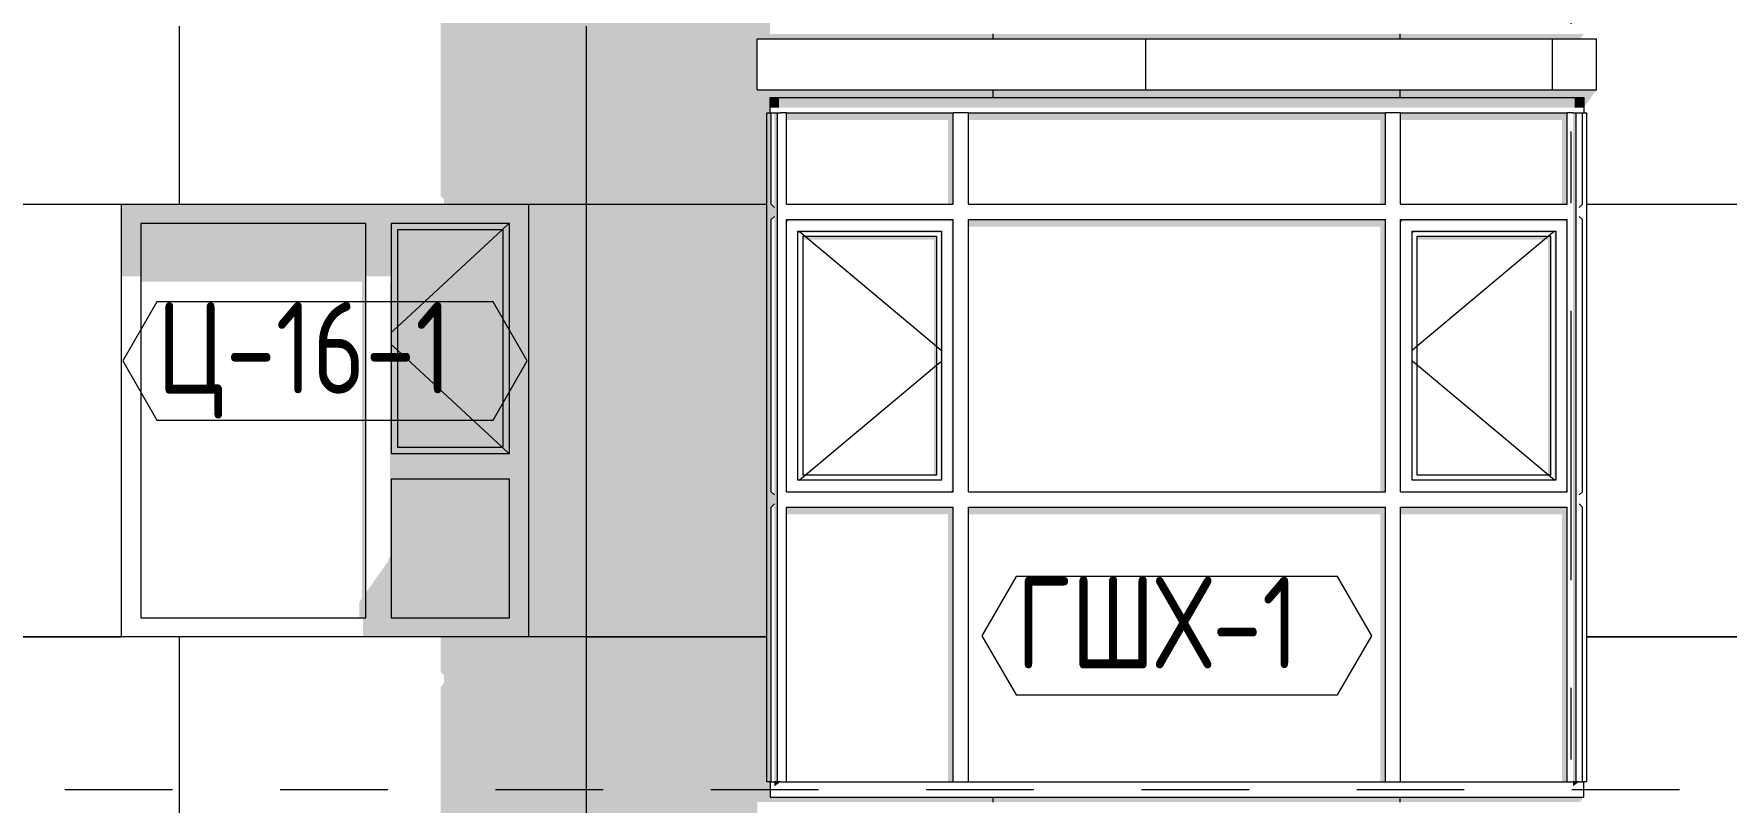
# Model space of a CAD drawing. Header units: millimetres. Extents: x 18162 to 7085488, y 72188 to 247925.
# Drawn here: x 5823964 to 5830619, y 115334 to 118354 of the extents above; entities that cross this region are included whole.
import ezdxf
from ezdxf.enums import TextEntityAlignment as Align

# ---------------------------------------------------------------- set-up
doc = ezdxf.new("R2010")
doc.units = ezdxf.units.MM
doc.header["$MEASUREMENT"] = 0
doc.linetypes.add('Dashed', pattern=[423.333333, 211.666667, -211.666667])
doc.linetypes.add('Double Dashed', pattern=[1093.611073, 529.166651, -211.666656, 141.111112, -211.666656])
for name, color, linetype in [('Archicad Windows', 7, 'Continuous'), ('Finish - Wall', 7, 'Continuous'), ('Structural - Bearing', 7, 'Continuous'), ('Structural - Grid', 7, 'Continuous')]:
    doc.layers.add(name, color=color, linetype=linetype)
doc.styles.add('GENERATED_STYLE_3', font='', dxfattribs={"width": 0.8})
doc.styles.get('GENERATED_STYLE_3').set_extended_font_data('ISOCPEUR MON')
doc.dimstyles.new('GENERATED_STYLE__19', dxfattribs={"dimtxt": 440.00001, "dimasz": 228, "dimexe": 0.18, "dimexo": 31028.935828, "dimgap": 0, "dimtad": 1, "dimdec": 0, "dimzin": 0, "dimdsep": 46, "dimtxsty": 'GENERATED_STYLE_3', "dimblk": 'ARROWHEAD_2', "dimblk1": 'ARROWHEAD_2', "dimblk2": 'ARROWHEAD_2', "dimcen": 0.09, "dimclrd": 13, "dimclre": 13, "dimclrt": 13, "dimadec": 0, "dimazin": 0, "dimtfac": 1, "dimtdec": 4, "dimtmove": 0, "dimatfit": 3, "dimfxl": 1, "dimtolj": 1, "dimtzin": 0, "dimarcsym": 0})

# ---------------------------------------------------------------- blocks, each defined once
blk = doc.blocks.new('*X2296', base_point=(5785635.3, 106384.1))
at = {"layer": 'Structural - Bearing', "color": 8, "linetype": 'Continuous', "lineweight": 13}
for p, q in [((5824535.3, 118284.1), (5824535.3, 117684.1)), ((5826135.3, 118284.1), (5826135.3, 115984.1)), ((5827735.3, 118134.1), (5827735.3, 118104.1)), ((5829335.3, 118134.1), (5829335.3, 118104.1)), ((5822935.3, 117684.1), (5824035.3, 117684.1)), ((5824035.3, 117684.1), (5824308.8, 117684.1)), ((5825908.8, 117684.1), (5826135.3, 117684.1)), ((5826135.3, 117684.1), (5826846.4, 117684.1)), ((5830071.2, 117684.1), (5830435.3, 117684.1)), ((5830435.3, 117684.1), (5830808.8, 117684.1)), ((5822935.3, 115984.1), (5824035.3, 115984.1)), ((5824035.3, 115984.1), (5822935.3, 115984.1)), ((5824308.8, 115984.1), (5824035.3, 115984.1)), ((5824035.3, 115984.1), (5824308.8, 115984.1)), ((5824535.3, 115984.1), (5824535.3, 115384.1)), ((5826135.3, 115984.1), (5825908.8, 115984.1)), ((5826135.3, 115984.1), (5826846.4, 115984.1)), ((5826135.3, 115984.1), (5826135.3, 115384.1)), ((5826846.4, 115984.1), (5826135.3, 115984.1)), ((5830071.2, 115984.1), (5830435.3, 115984.1)), ((5830435.3, 115984.1), (5830071.2, 115984.1)), ((5830808.8, 115984.1), (5830435.3, 115984.1)), ((5830435.3, 115984.1), (5830808.8, 115984.1)), ((5824535.3, 115384.1), (5824535.3, 115284.1)), ((5826135.3, 115384.1), (5826135.3, 115284.1)), ((5827735.3, 115354.1), (5827735.3, 115334.1)), ((5829335.3, 115354.1), (5829335.3, 115334.1))]:
    blk.add_line(p, q, dxfattribs=at)
blk = doc.blocks.new('*X2302', base_point=(5785635.3, 106384.1))
at = {"layer": 'Structural - Bearing', "color": 8, "linetype": 'Continuous', "lineweight": 13}
for p, q in [((5824535.3, 118384.1), (5824535.3, 118284.1)), ((5826135.3, 118384.1), (5826135.3, 118284.1)), ((5827735.3, 118354.1), (5827735.3, 118334.1)), ((5829335.3, 118354.1), (5829335.3, 118334.1))]:
    blk.add_line(p, q, dxfattribs=at)
blk = doc.blocks.new('*X2303', base_point=(5785635.3, 106384.1))
at = {"layer": 'Structural - Bearing', "color": 7, "linetype": 'Continuous', "lineweight": 9}
for p, q in [((5828335.3, 118334.1), (5828335.3, 118134.1)), ((5829935.3, 118334.1), (5829935.3, 118134.1))]:
    blk.add_line(p, q, dxfattribs=at)
blk = doc.blocks.new('*D2598', base_point=(5785635.3, 106384.1))
at = {"color": 13, "linetype": 'Continuous', "lineweight": 13}
for p, q in [((5838478.4, 115334.1), (5838478.4, 118134.1)), ((5838703.4, 115334.1), (5837187.8, 115334.1)), ((5838478.4, 115134.1), (5838478.4, 115334.1)), ((5838703.4, 115134.1), (5837187.8, 115134.1))]:
    blk.add_line(p, q, dxfattribs=at)
at = {"color": 12, "linetype": 'Continuous', "lineweight": 35}
for p, q in [((5838328.4, 115420.7), (5838628.4, 115247.5)), ((5838328.4, 115220.7), (5838628.4, 115047.5))]:
    blk.add_line(p, q, dxfattribs=at)
blk = doc.blocks.new('ARROWHEAD_2')
at = {"color": 0, "linetype": 'Continuous', "lineweight": 0}
for p, q in [((-0.378, -0.655), (0.378, 0.655)), ((0, 0), (-1, 0))]:
    blk.add_line(p, q, dxfattribs=at)
blk = doc.blocks.new('*D2599', base_point=(5785635.3, 106384.1))
at = {"color": 12, "linetype": 'Continuous', "lineweight": 35}
for p, q in [((5838328.4, 118220.7), (5838628.4, 118047.5)), ((5838328.4, 115420.7), (5838628.4, 115247.5))]:
    blk.add_line(p, q, dxfattribs=at)
at = {"color": 13, "linetype": 'Continuous', "lineweight": 13}
for p, q in [((5838703.4, 118134.1), (5837187.8, 118134.1)), ((5838478.4, 115334.1), (5838478.4, 118134.1))]:
    blk.add_line(p, q, dxfattribs=at)
at = {"color": 13, "lineweight": 13, "char_height": 440, "attachment_point": 7, "rotation": 90, "style": 'GENERATED_STYLE_3'}
for s, insert in [('\\A1;{\\pql;\\fISOCPEUR MON|b0|i0|c0|p0;\\W0.800000;2,800}', (5838605.9, 116549.6)), ('\\A1;{\\pql;\\fISOCPEUR MON|b0|i0|c0|p0;\\W0.800000;200}', (5838518.1, 115420.8))]:
    blk.add_mtext(s, dxfattribs=dict(at, insert=insert))
blk = doc.blocks.new('*D2600', base_point=(5785635.3, 106384.1))
at = {"color": 12, "linetype": 'Continuous', "lineweight": 35}
for p, q in [((5838328.4, 118420.7), (5838628.4, 118247.5)), ((5838328.4, 118220.7), (5838628.4, 118047.5))]:
    blk.add_line(p, q, dxfattribs=at)
at = {"color": 13, "linetype": 'Continuous', "lineweight": 13}
for p, q in [((5838478.4, 118134.1), (5838478.4, 118334.1)), ((5838703.4, 118134.1), (5837187.8, 118134.1))]:
    blk.add_line(p, q, dxfattribs=at)
blk = doc.blocks.new('*D2601', base_point=(5785635.3, 106384.1))
at = {"color": 12, "linetype": 'Continuous', "lineweight": 35}
for p, q in [((5838328.4, 121220.7), (5838628.4, 121047.5)), ((5838328.4, 118420.7), (5838628.4, 118247.5))]:
    blk.add_line(p, q, dxfattribs=at)
at = {"color": 13, "linetype": 'Continuous', "lineweight": 13}
for p, q in [((5838703.4, 121134.1), (5837187.8, 121134.1)), ((5838478.4, 118334.1), (5838478.4, 121134.1)), ((5838703.4, 118334.1), (5837187.8, 118334.1)), ((5838478.4, 118134.1), (5838478.4, 118334.1))]:
    blk.add_line(p, q, dxfattribs=at)
at = {"color": 13, "lineweight": 13, "char_height": 440, "attachment_point": 7, "rotation": 90, "style": 'GENERATED_STYLE_3'}
for s, insert in [('\\A1;{\\pql;\\fISOCPEUR MON|b0|i0|c0|p0;\\W0.800000;2,800}', (5838605.9, 119549.6)), ('\\A1;{\\pql;\\fISOCPEUR MON|b0|i0|c0|p0;\\W0.800000;200}', (5838518.1, 118420.8))]:
    blk.add_mtext(s, dxfattribs=dict(at, insert=insert))
blk = doc.blocks.new('Label_125_3', base_point=(5825108.8, 116834.1))
at = {"color": 13, "linetype": 'Continuous', "lineweight": 13, "flags": 128}
blk.add_lwpolyline([(5824313.7, 117068.3), (5824447.8, 116836.1), (5825769.9, 116836.1), (5825904, 117068.3), (5825769.9, 117300.6), (5824447.8, 117300.6)], close=True, dxfattribs=at)
at = {"color": 13, "lineweight": 13, "insert": (5824447.8, 117299.9), "char_height": 360, "attachment_point": 1, "style": 'GENERATED_STYLE_3'}
blk.add_mtext('\\A1;{\\pql;\\pt0,253000;\\fISOCPEUR MON|b0|i0|c0|p0;\\W0.800000;Ц-16-1\\fISOCPEUR MON|b0|i0|c0|p0;\\W0.800000;\\A1{\\H.66x;\\S^  ;}\\fISOCPEUR MON|b0|i0|c0|p0;\\W0.800000;\\fISOCPEUR MON|b0|i0|c0|p0;\\W0.800000;\\A1{\\H.66x;\\S^  ;}\\fISOCPEUR MON|b0|i0|c0|p0;\\W0.800000; \\fISOCPEUR MON|b0|i0|c0|p0;\\W0.800000;\\fISOCPEUR MON|b0|i0|c0|p0;\\W0.800000;\\fISOCPEUR MON|b0|i0|c0|p0;\\W0.800000;\\fISOCPEUR MON|b0|i0|c0|p0;\\W0.800000;\\fISOCPEUR MON|b0|i0|c0|p0;\\W0.800000;\\fISOCPEUR MON|b0|i0|c0|p0;\\W0.800000;\\fISOCPEUR MON|b0|i0|c0|p0;\\W0.800000;\\fISOCPEUR MON|b0|i0|c0|p0;\\W0.800000;\\fISOCPEUR MON|b0|i0|c0|p0;\\W0.800000;\\fISOCPEUR MON|b0|i0|c0|p0;\\W0.800000;\\fISOCPEUR MON|b0|i0|c0|p0;\\W0.800000;\\fISOCPEUR MON|b0|i0|c0|p0;\\W0.800000;\\fISOCPEUR MON|b0|i0|c0|p0;\\W0.800000;\\fISOCPEUR MON|b0|i0|c0|p0;\\W0.800000;\\fISOCPEUR MON|b0|i0|c0|p0;\\W0.800000;\\fISOCPEUR MON|b0|i0|c0|p0;\\W0.800000;\\fISOCPEUR MON|b0|i0|c0|p0;\\W0.800000;\\fISOCPEUR MON|b0|i0|c0|p0;\\W0.800000;\\fISOCPEUR MON|b0|i0|c0|p0;\\W0.800000;\\fISOCPEUR MON|b0|i0|c0|p0;\\W0.800000;\\fISOCPEUR MON|b0|i0|c0|p0;\\W0.800000;\\fISOCPEUR MON|b0|i0|c0|p0;\\W0.800000;\\fISOCPEUR MON|b0|i0|c0|p0;\\W0.800000;\\fISOCPEUR MON|b0|i0|c0|p0;\\W0.800000;\\fISOCPEUR MON|b0|i0|c0|p0;\\W0.800000;\\fISOCPEUR MON|b0|i0|c0|p0;\\W0.800000;\\fISOCPEUR MON|b0|i0|c0|p0;\\W0.800000;\\fISOCPEUR MON|b0|i0|c0|p0;\\W0.800000;\\fISOCPEUR MON|b0|i0|c0|p0;\\W0.800000;\\fISOCPEUR MON|b0|i0|c0|p0;\\W0.800000;\\fISOCPEUR MON|b0|i0|c0|p0;\\W0.800000;\\fISOCPEUR MON|b0|i0|c0|p0;\\W0.800000;\\fISOCPEUR MON|b0|i0|c0|p0;\\W0.800000;\\fISOCPEUR MON|b0|i0|c0|p0;\\W0.800000;\\fISOCPEUR MON|b0|i0|c0|p0;\\W0.800000;\\fISOCPEUR MON|b0|i0|c0|p0;\\W0.800000;\\fISOCPEUR MON|b0|i0|c0|p0;\\W0.800000;\\fISOCPEUR MON|b0|i0|c0|p0;\\W0.800000;\\fISOCPEUR MON|b0|i0|c0|p0;\\W0.800000;\\fISOCPEUR MON|b0|i0|c0|p0;\\W0.800000;\\fISOCPEUR MON|b0|i0|c0|p0;\\W0.800000;\\fISOCPEUR MON|b0|i0|c0|p0;\\W0.800000;\\fISOCPEUR MON|b0|i0|c0|p0;\\W0.800000;}', dxfattribs=at)
blk = doc.blocks.new('Label_213_3', base_point=(5828458.8, 115754.1))
at = {"color": 13, "linetype": 'Continuous', "lineweight": 13, "flags": 128}
blk.add_lwpolyline([(5827692.4, 115988.3), (5827826.5, 115756.1), (5829091.1, 115756.1), (5829225.2, 115988.3), (5829091.1, 116220.6), (5827826.5, 116220.6)], close=True, dxfattribs=at)
at = {"color": 13, "lineweight": 13, "insert": (5827826.5, 116219.9), "char_height": 360, "attachment_point": 1, "style": 'GENERATED_STYLE_3'}
blk.add_mtext('\\A1;{\\pql;\\pt0,253000;\\fISOCPEUR MON|b0|i0|c0|p0;\\W0.800000;ГШХ-1\\fISOCPEUR MON|b0|i0|c0|p0;\\W0.800000;\\A1{\\H.66x;\\S^  ;}\\fISOCPEUR MON|b0|i0|c0|p0;\\W0.800000;\\fISOCPEUR MON|b0|i0|c0|p0;\\W0.800000;\\A1{\\H.66x;\\S^  ;}\\fISOCPEUR MON|b0|i0|c0|p0;\\W0.800000; \\fISOCPEUR MON|b0|i0|c0|p0;\\W0.800000;\\fISOCPEUR MON|b0|i0|c0|p0;\\W0.800000;\\fISOCPEUR MON|b0|i0|c0|p0;\\W0.800000;\\fISOCPEUR MON|b0|i0|c0|p0;\\W0.800000;\\fISOCPEUR MON|b0|i0|c0|p0;\\W0.800000;\\fISOCPEUR MON|b0|i0|c0|p0;\\W0.800000;\\fISOCPEUR MON|b0|i0|c0|p0;\\W0.800000;\\fISOCPEUR MON|b0|i0|c0|p0;\\W0.800000;\\fISOCPEUR MON|b0|i0|c0|p0;\\W0.800000;\\fISOCPEUR MON|b0|i0|c0|p0;\\W0.800000;\\fISOCPEUR MON|b0|i0|c0|p0;\\W0.800000;\\fISOCPEUR MON|b0|i0|c0|p0;\\W0.800000;\\fISOCPEUR MON|b0|i0|c0|p0;\\W0.800000;\\fISOCPEUR MON|b0|i0|c0|p0;\\W0.800000;\\fISOCPEUR MON|b0|i0|c0|p0;\\W0.800000;\\fISOCPEUR MON|b0|i0|c0|p0;\\W0.800000;\\fISOCPEUR MON|b0|i0|c0|p0;\\W0.800000;\\fISOCPEUR MON|b0|i0|c0|p0;\\W0.800000;\\fISOCPEUR MON|b0|i0|c0|p0;\\W0.800000;\\fISOCPEUR MON|b0|i0|c0|p0;\\W0.800000;\\fISOCPEUR MON|b0|i0|c0|p0;\\W0.800000;\\fISOCPEUR MON|b0|i0|c0|p0;\\W0.800000;\\fISOCPEUR MON|b0|i0|c0|p0;\\W0.800000;\\fISOCPEUR MON|b0|i0|c0|p0;\\W0.800000;\\fISOCPEUR MON|b0|i0|c0|p0;\\W0.800000;\\fISOCPEUR MON|b0|i0|c0|p0;\\W0.800000;\\fISOCPEUR MON|b0|i0|c0|p0;\\W0.800000;\\fISOCPEUR MON|b0|i0|c0|p0;\\W0.800000;\\fISOCPEUR MON|b0|i0|c0|p0;\\W0.800000;\\fISOCPEUR MON|b0|i0|c0|p0;\\W0.800000;\\fISOCPEUR MON|b0|i0|c0|p0;\\W0.800000;\\fISOCPEUR MON|b0|i0|c0|p0;\\W0.800000;\\fISOCPEUR MON|b0|i0|c0|p0;\\W0.800000;\\fISOCPEUR MON|b0|i0|c0|p0;\\W0.800000;\\fISOCPEUR MON|b0|i0|c0|p0;\\W0.800000;\\fISOCPEUR MON|b0|i0|c0|p0;\\W0.800000;\\fISOCPEUR MON|b0|i0|c0|p0;\\W0.800000;\\fISOCPEUR MON|b0|i0|c0|p0;\\W0.800000;\\fISOCPEUR MON|b0|i0|c0|p0;\\W0.800000;\\fISOCPEUR MON|b0|i0|c0|p0;\\W0.800000;\\fISOCPEUR MON|b0|i0|c0|p0;\\W0.800000;\\fISOCPEUR MON|b0|i0|c0|p0;\\W0.800000;\\fISOCPEUR MON|b0|i0|c0|p0;\\W0.800000;}', dxfattribs=at)
blk = doc.blocks.new('Standard grid marker[378]_3', base_point=(5830008.8, 166384.1))
at = {"layer": 'Structural - Grid', "color": 13, "linetype": 'Double Dashed', "lineweight": 13, "ltscale": 2}
blk.add_line((5830008.8, 165384.1), (5830008.8, 100884.1), dxfattribs=at)
at = {"layer": 'Structural - Grid', "color": 13, "lineweight": 13, "style": 'GENERATED_STYLE_3'}
blk.add_attdef('AC_MarkerText_1', text='', height=500, rotation=360, dxfattribs=at).set_placement((5830008.8, 99534.1), align=Align.TOP_CENTER)

msp = doc.modelspace()

# ---------------------------------------------------------------- hatches: boundary and pattern name
at = {"layer": 'Archicad Windows', "linetype": 'Continuous', "lineweight": 0}
for points in [[(5825268.8, 117609.1), (5825368.8, 117609.1), (5825833.8, 117609.1), (5825908.8, 117609.1), (5825908.8, 117684.1), (5824308.8, 117684.1), (5824308.8, 117609.1), (5824383.8, 117609.1)], [(5824383.8, 117609.1), (5824308.8, 117609.1), (5824308.8, 117401.2), (5824383.8, 117401.2)], [(5825268.8, 117609.1), (5824383.8, 117609.1), (5824383.8, 117380), (5825253.8, 117380), (5825253.8, 116135), (5825243.8, 116120.8), (5825243.8, 116059.1), (5825268.8, 116059.1)], [(5825268.8, 117401.2), (5825368.8, 117401.2), (5825368.8, 117609.1), (5825268.8, 117609.1)], [(5825833.8, 117609.1), (5825368.8, 117609.1), (5825368.8, 117584.1), (5825393.8, 117584.1), (5825808.8, 117584.1), (5825833.8, 117584.1)], [(5825833.8, 116704.1), (5825833.8, 116604.1), (5825833.8, 116059.1), (5825908.8, 116059.1), (5825908.8, 117609.1), (5825833.8, 117609.1)], [(5825393.8, 117584.1), (5825368.8, 117584.1), (5825368.8, 116729.1), (5825393.8, 116729.1)], [(5825808.8, 116729.1), (5825808.8, 117584.1), (5825393.8, 117584.1), (5825393.8, 116729.1)], [(5825808.8, 116729.1), (5825833.8, 116729.1), (5825833.8, 117584.1), (5825808.8, 117584.1)], [(5825358.8, 116283.5), (5825268.8, 116156.2), (5825268.8, 116059.1), (5825368.8, 116059.1), (5825368.8, 117379.8), (5825363.8, 117372.7), (5825363.8, 116299.8), (5825358.8, 116292.7)], [(5825393.8, 116729.1), (5825368.8, 116729.1), (5825368.8, 116704.1), (5825833.8, 116704.1), (5825833.8, 116729.1), (5825808.8, 116729.1)], [(5825833.8, 116604.1), (5825833.8, 116704.1), (5825368.8, 116704.1), (5825368.8, 116604.1)], [(5825833.8, 116059.1), (5825833.8, 116604.1), (5825368.8, 116604.1), (5825368.8, 116059.1)], [(5825908.8, 116059.1), (5825258.8, 116059.1), (5825258.8, 115984.1), (5825908.8, 115984.1)]]:
    msp.add_hatch(color=49, dxfattribs=at).paths.add_polyline_path(points)
at = {"layer": 'Finish - Wall', "linetype": 'Continuous', "lineweight": 0}
for points in [[(5826858.8, 118104.1), (5826858.8, 118063.4), (5826893.8, 118063.4), (5826893.8, 118104.1)], [(5826893.8, 118063.4), (5827608.8, 118063.4), (5827608.8, 118104.1), (5826893.8, 118104.1)], [(5827608.8, 118104.1), (5827608.8, 118063.4), (5829308.8, 118063.4), (5829308.8, 118104.1)], [(5829308.8, 118104.1), (5829308.8, 118063.4), (5830023.8, 118063.4), (5830023.8, 118104.1)], [(5830058.8, 118104.1), (5830023.8, 118104.1), (5830023.8, 118063.4), (5830058.8, 118063.4)], [(5826846.4, 117654.1), (5826888.8, 117654.1), (5826888.8, 118044.1), (5826876.4, 118044.1), (5826876.4, 117671.5), (5826863.8, 117684.1), (5826863.8, 118044.1), (5826846.4, 118044.1)], [(5826923.8, 118044.1), (5826923.8, 118015.8), (5827558.8, 118015.8), (5827558.8, 117684.1), (5827578.8, 117684.1), (5827578.8, 118044.1)], [(5827638.8, 118044.1), (5827638.8, 118015.8), (5829258.8, 118015.8), (5829258.8, 117684.1), (5829278.8, 117684.1), (5829278.8, 118044.1)], [(5829338.8, 118044.1), (5829338.8, 118015.8), (5829973.8, 118015.8), (5829973.8, 117684.1), (5829993.8, 117684.1), (5829993.8, 118044.1)], [(5830016.4, 117654.1), (5830028.8, 117654.1), (5830028.8, 118044.1), (5830016.4, 118044.1)], [(5830053.8, 118037), (5830058.8, 118044.1), (5830053.8, 118044.1)], [(5830041.2, 117671.5), (5830047.5, 117675.2), (5830053.8, 117684.1)], [(5827578.8, 117624.1), (5826923.8, 117624.1), (5826930.9, 117617), (5827571.8, 117617)], [(5826930.9, 117617), (5826923.8, 117624.1), (5826923.8, 117617)], [(5827571.8, 117617), (5827573.8, 117617), (5827573.8, 116559.1), (5827578.8, 116554.1), (5827578.8, 117624.1)], [(5827638.8, 117595.8), (5829258.8, 117595.8), (5829258.8, 116554.1), (5829278.8, 116554.1), (5829278.8, 117624.1), (5827638.8, 117624.1)], [(5829338.8, 117624.1), (5829345.9, 117617), (5829986.8, 117617), (5829993.8, 117624.1)], [(5829338.8, 117624.1), (5829338.8, 117617), (5829345.9, 117617)], [(5829986.8, 117617), (5829988.8, 117617), (5829988.8, 116559.1), (5829993.8, 116554.1), (5829993.8, 117624.1)], [(5830016.4, 116524.1), (5830028.8, 116524.1), (5830028.8, 117654.1), (5830016.4, 117654.1)], [(5826975.9, 117572), (5826968.8, 117579.1), (5826968.8, 117572)], [(5826968.8, 117579.1), (5826975.9, 117572), (5827526.8, 117572), (5827533.8, 117579.1)], [(5827513.8, 117559.1), (5826988.8, 117559.1), (5826988.8, 117544.9), (5827503.8, 117544.9), (5827503.8, 116619.1), (5827513.8, 116619.1)], [(5827526.8, 117572), (5827528.8, 117572), (5827528.8, 116604.1), (5827533.8, 116599.1), (5827533.8, 117579.1)], [(5829390.9, 117572), (5829383.8, 117579.1), (5829383.8, 117572)], [(5829383.8, 117579.1), (5829390.9, 117572), (5829941.8, 117572), (5829948.8, 117579.1)], [(5829928.8, 117559.1), (5829403.8, 117559.1), (5829403.8, 117544.9), (5829918.8, 117544.9), (5829918.8, 116619.1), (5829928.8, 116619.1)], [(5829941.8, 117572), (5829943.8, 117572), (5829943.8, 116604.1), (5829948.8, 116599.1), (5829948.8, 117579.1)], [(5827528.8, 116599.1), (5827533.8, 116599.1), (5827528.8, 116604.1)], [(5829943.8, 116599.1), (5829948.8, 116599.1), (5829943.8, 116604.1)], [(5827573.8, 116554.1), (5827578.8, 116554.1), (5827573.8, 116559.1)], [(5829988.8, 116554.1), (5829993.8, 116554.1), (5829988.8, 116559.1)], [(5830041.2, 116541.5), (5830047.5, 116545.2), (5830053.8, 116554.1)], [(5826846.4, 116524.1), (5826846.4, 115414.1), (5826863.8, 115414.1), (5826863.8, 116494.1), (5826876.4, 116506.6), (5826876.4, 115414.1), (5826888.8, 115414.1), (5826888.8, 116524.1)], [(5826923.8, 116494.1), (5826923.8, 116465.8), (5827558.8, 116465.8), (5827558.8, 115414.1), (5827578.8, 115414.1), (5827578.8, 116494.1)], [(5827638.8, 116494.1), (5827638.8, 116465.8), (5829258.8, 116465.8), (5829258.8, 115414.1), (5829278.8, 115414.1), (5829278.8, 116494.1)], [(5829338.8, 116494.1), (5829338.8, 116465.8), (5829973.8, 116465.8), (5829973.8, 115414.1), (5829993.8, 115414.1), (5829993.8, 116494.1)], [(5830016.4, 115414.1), (5830028.8, 115414.1), (5830028.8, 116524.1), (5830016.4, 116524.1)], [(5826876.4, 115396.5), (5826893.8, 115408.8), (5826893.8, 115414.1), (5826876.4, 115414.1)], [(5826893.8, 115414.1), (5826893.8, 115408.8), (5826901.2, 115414.1)], [(5830016.4, 115414.1), (5830016.4, 115396.5), (5830023.8, 115401.7), (5830023.8, 115414.1)], [(5830023.8, 115414.1), (5830023.8, 115401.7), (5830041.2, 115414.1)]]:
    msp.add_hatch(color=49, dxfattribs=at).paths.add_polyline_path(points)
h = msp.add_hatch(color=49, dxfattribs=at)
h.paths.add_polyline_path([(5826846.4, 116524.1), (5826888.8, 116524.1), (5826888.8, 117654.1), (5826846.4, 117654.1)])
h.paths.add_polyline_path([(5826863.8, 117624.1), (5826876.4, 117636.6), (5826876.4, 116541.5), (5826863.8, 116554.1)], flags=0)
at = {"layer": 'Structural - Bearing', "linetype": 'Continuous', "lineweight": 0}
for points in [[(5825563.8, 118284.1), (5826808.8, 118284.1), (5826808.8, 118334.1), (5830044.7, 118334.1), (5830058.8, 118354.1), (5826858.8, 118354.1), (5826858.8, 118414.1), (5826846.4, 118414.1), (5826846.4, 121044.1), (5826858.8, 121044.1), (5826858.8, 121104.1), (5830058.8, 121104.1), (5830058.8, 121063.4), (5830108.8, 121134.1), (5826808.8, 121134.1), (5826808.8, 121284.1), (5825563.8, 121284.1), (5825563.8, 120715.6), (5825576.4, 120703), (5825576.4, 120684.1), (5825908.8, 120684.1), (5825908.8, 118984.1), (5825563.8, 118984.1), (5825563.8, 118845.6), (5825576.4, 118833), (5825576.4, 118803.4), (5825563.8, 118785.6)], [(5826808.8, 118284.1), (5825563.8, 118284.1), (5825563.8, 117715.6), (5825576.4, 117703), (5825576.4, 117684.1), (5825908.8, 117684.1), (5825908.8, 115984.1), (5825563.8, 115984.1), (5825563.8, 115845.6), (5825576.4, 115833), (5825576.4, 115803.4), (5825563.8, 115785.6), (5825563.8, 115284.1), (5826808.8, 115284.1), (5826808.8, 115334.1), (5830044.7, 115334.1), (5830058.8, 115354.1), (5826858.8, 115354.1), (5826858.8, 115414.1), (5826846.4, 115414.1), (5826846.4, 118044.1), (5826858.8, 118044.1), (5826858.8, 118104.1), (5830058.8, 118104.1), (5830058.8, 118063.4), (5830108.8, 118134.1), (5826808.8, 118134.1)]]:
    msp.add_hatch(color=49, dxfattribs=at).paths.add_polyline_path(points)

# ---------------------------------------------------------------- linework, layer by layer
at = {"color": 8, "linetype": 'Dashed', "lineweight": 13, "ltscale": 2}
msp.add_line((5800379.4, 115384.1), (5841359.8, 115384.1), dxfattribs=at)
at = {"layer": 'Archicad Windows', "color": 7, "linetype": 'Continuous', "lineweight": 13}
for p, q in [((5824308.8, 115984.1), (5824308.8, 117684.1)), ((5824308.8, 117684.1), (5825908.8, 117684.1)), ((5825908.8, 117684.1), (5825908.8, 115984.1)), ((5825908.8, 115984.1), (5824308.8, 115984.1))]:
    msp.add_line(p, q, dxfattribs=at)
at = {"layer": 'Archicad Windows', "color": 7, "linetype": 'Continuous', "lineweight": 9}
for p, q in [((5824383.8, 117609.1), (5824383.8, 116059.1)), ((5825268.8, 117609.1), (5824383.8, 117609.1)), ((5825268.8, 116059.1), (5825268.8, 117609.1)), ((5825368.8, 117609.1), (5825368.8, 116704.1)), ((5825833.8, 117609.1), (5825368.8, 117609.1)), ((5825831.9, 117609.1), (5825804.9, 117584.1)), ((5825833.8, 116704.1), (5825833.8, 117609.1)), ((5825393.8, 117584.1), (5825393.8, 116729.1)), ((5825808.8, 117584.1), (5825393.8, 117584.1)), ((5825804.9, 117584.1), (5825393.8, 117202.9)), ((5825808.8, 116729.1), (5825808.8, 117584.1)), ((5825393.8, 117202.9), (5825368.8, 117179.7)), ((5825393.8, 117110.2), (5825368.8, 117133.4)), ((5825804.9, 116729.1), (5825393.8, 117110.2)), ((5825368.8, 116704.1), (5825833.8, 116704.1)), ((5825393.8, 116729.1), (5825808.8, 116729.1)), ((5825831.9, 116704.1), (5825804.9, 116729.1)), ((5825368.8, 116604.1), (5825368.8, 116059.1)), ((5825833.8, 116604.1), (5825368.8, 116604.1)), ((5825833.8, 116059.1), (5825833.8, 116604.1)), ((5824383.8, 116059.1), (5825268.8, 116059.1)), ((5825368.8, 116059.1), (5825833.8, 116059.1))]:
    msp.add_line(p, q, dxfattribs=at)
at = {"layer": 'Finish - Wall', "color": 7, "linetype": 'Continuous', "lineweight": 9}
for p, q in [((5826858.8, 118044.1), (5826858.8, 118104.1)), ((5826858.8, 118104.1), (5826893.8, 118104.1)), ((5826893.8, 118104.1), (5827608.8, 118104.1)), ((5827608.8, 118104.1), (5829308.8, 118104.1)), ((5829308.8, 118104.1), (5830023.8, 118104.1)), ((5830023.8, 118104.1), (5830058.8, 118104.1)), ((5830058.8, 118104.1), (5830058.8, 118044.1)), ((5826846.4, 118044.1), (5826858.8, 118044.1)), ((5826846.4, 117654.1), (5826846.4, 118044.1)), ((5826858.8, 118044.1), (5826863.8, 118044.1)), ((5826863.8, 118044.1), (5826876.4, 118044.1)), ((5826863.8, 117684.1), (5826863.8, 118044.1)), ((5826876.4, 118044.1), (5826888.8, 118044.1)), ((5826888.8, 118044.1), (5826901.2, 118044.1)), ((5826888.8, 117654.1), (5826888.8, 118044.1)), ((5826923.8, 118044.1), (5826901.2, 118044.1)), ((5826923.8, 118044.1), (5827578.8, 118044.1)), ((5826923.8, 117684.1), (5826923.8, 118044.1)), ((5827638.8, 118044.1), (5827578.8, 118044.1)), ((5827578.8, 117684.1), (5827578.8, 118044.1)), ((5827638.8, 118044.1), (5829278.8, 118044.1)), ((5827638.8, 117684.1), (5827638.8, 118044.1)), ((5829338.8, 118044.1), (5829278.8, 118044.1)), ((5829278.8, 117684.1), (5829278.8, 118044.1)), ((5829338.8, 118044.1), (5829993.8, 118044.1)), ((5829338.8, 117684.1), (5829338.8, 118044.1)), ((5830016.4, 118044.1), (5829993.8, 118044.1)), ((5829993.8, 117684.1), (5829993.8, 118044.1)), ((5830016.4, 118044.1), (5830028.8, 118044.1)), ((5830028.8, 118044.1), (5830041.2, 118044.1)), ((5830028.8, 117654.1), (5830028.8, 118044.1)), ((5830041.2, 118044.1), (5830053.8, 118044.1)), ((5830053.8, 118044.1), (5830058.8, 118044.1)), ((5830053.8, 117684.1), (5830053.8, 118044.1)), ((5830058.8, 118044.1), (5830071.2, 118044.1)), ((5830071.2, 117654.1), (5830071.2, 118044.1)), ((5826863.8, 117684.1), (5826876.4, 117671.5)), ((5826923.8, 117684.1), (5827578.8, 117684.1)), ((5827638.8, 117684.1), (5829278.8, 117684.1)), ((5829338.8, 117684.1), (5829993.8, 117684.1)), ((5830041.2, 117671.5), (5830053.8, 117684.1)), ((5826846.4, 116524.1), (5826846.4, 117654.1)), ((5826876.4, 117636.6), (5826863.8, 117624.1)), ((5826863.8, 116554.1), (5826863.8, 117624.1)), ((5826888.8, 116524.1), (5826888.8, 117654.1)), ((5826923.8, 116554.1), (5826923.8, 117624.1)), ((5826923.8, 117624.1), (5827578.8, 117624.1)), ((5827578.8, 116554.1), (5827578.8, 117624.1)), ((5827638.8, 116554.1), (5827638.8, 117624.1)), ((5827638.8, 117624.1), (5829278.8, 117624.1)), ((5829278.8, 116554.1), (5829278.8, 117624.1)), ((5829338.8, 116554.1), (5829338.8, 117624.1)), ((5829338.8, 117624.1), (5829993.8, 117624.1)), ((5829993.8, 116554.1), (5829993.8, 117624.1)), ((5830028.8, 116524.1), (5830028.8, 117654.1)), ((5830053.8, 117624.1), (5830041.2, 117636.6)), ((5830053.8, 116554.1), (5830053.8, 117624.1)), ((5830071.2, 116524.1), (5830071.2, 117654.1)), ((5826968.8, 116599.1), (5826968.8, 117579.1)), ((5826968.8, 117579.1), (5827533.8, 117579.1)), ((5826973.7, 117579.1), (5826997.6, 117559.1)), ((5826988.8, 117559.1), (5827513.8, 117559.1)), ((5826988.8, 116619.1), (5826988.8, 117559.1)), ((5826997.6, 117559.1), (5827513.8, 117126.7)), ((5827513.8, 117559.1), (5827513.8, 116619.1)), ((5827533.8, 117579.1), (5827533.8, 116599.1)), ((5829383.8, 116599.1), (5829383.8, 117579.1)), ((5829383.8, 117579.1), (5829948.8, 117579.1)), ((5829403.8, 117559.1), (5829928.8, 117559.1)), ((5829920.1, 117559.1), (5829403.8, 117126.7)), ((5829403.8, 116619.1), (5829403.8, 117559.1)), ((5829944, 117579.1), (5829920.1, 117559.1)), ((5829928.8, 117559.1), (5829928.8, 116619.1)), ((5829948.8, 117579.1), (5829948.8, 116599.1)), ((5827513.8, 117126.7), (5827533.8, 117110)), ((5829403.8, 117126.7), (5829383.8, 117110)), ((5826997.6, 116619.1), (5827513.8, 117051.4)), ((5827513.8, 117051.4), (5827533.8, 117068.1)), ((5829403.8, 117051.4), (5829383.8, 117068.1)), ((5829920.1, 116619.1), (5829403.8, 117051.4)), ((5826973.7, 116599.1), (5826997.6, 116619.1)), ((5827513.8, 116619.1), (5826988.8, 116619.1)), ((5829928.8, 116619.1), (5829403.8, 116619.1)), ((5829944, 116599.1), (5829920.1, 116619.1)), ((5826863.8, 116554.1), (5826876.4, 116541.5)), ((5826923.8, 116554.1), (5827578.8, 116554.1)), ((5827533.8, 116599.1), (5826968.8, 116599.1)), ((5827638.8, 116554.1), (5829278.8, 116554.1)), ((5829338.8, 116554.1), (5829993.8, 116554.1)), ((5829948.8, 116599.1), (5829383.8, 116599.1)), ((5830041.2, 116541.5), (5830053.8, 116554.1)), ((5826846.4, 115414.1), (5826846.4, 116524.1)), ((5826876.4, 116506.6), (5826863.8, 116494.1)), ((5826863.8, 115414.1), (5826863.8, 116494.1)), ((5826888.8, 115414.1), (5826888.8, 116524.1)), ((5826923.8, 115414.1), (5826923.8, 116494.1)), ((5826923.8, 116494.1), (5827578.8, 116494.1)), ((5827578.8, 115414.1), (5827578.8, 116494.1)), ((5827638.8, 115414.1), (5827638.8, 116494.1)), ((5827638.8, 116494.1), (5829278.8, 116494.1)), ((5829278.8, 115414.1), (5829278.8, 116494.1)), ((5829338.8, 115414.1), (5829338.8, 116494.1)), ((5829338.8, 116494.1), (5829993.8, 116494.1)), ((5829993.8, 115414.1), (5829993.8, 116494.1)), ((5830028.8, 115414.1), (5830028.8, 116524.1)), ((5830053.8, 116494.1), (5830041.2, 116506.6)), ((5830053.8, 115414.1), (5830053.8, 116494.1)), ((5830071.2, 115414.1), (5830071.2, 116524.1)), ((5826858.8, 115414.1), (5826846.4, 115414.1)), ((5826858.8, 115414.1), (5826863.8, 115414.1)), ((5826858.8, 115414.1), (5826858.8, 115354.1)), ((5826863.8, 115414.1), (5826876.4, 115414.1)), ((5826888.8, 115414.1), (5826876.4, 115414.1)), ((5826901.2, 115414.1), (5826888.8, 115414.1)), ((5826901.2, 115414.1), (5826923.8, 115414.1)), ((5826923.8, 115414.1), (5827578.8, 115414.1)), ((5827578.8, 115414.1), (5827638.8, 115414.1)), ((5827638.8, 115414.1), (5829278.8, 115414.1)), ((5829278.8, 115414.1), (5829338.8, 115414.1)), ((5829338.8, 115414.1), (5829993.8, 115414.1)), ((5829993.8, 115414.1), (5830016.4, 115414.1)), ((5830028.8, 115414.1), (5830016.4, 115414.1)), ((5830041.2, 115414.1), (5830028.8, 115414.1)), ((5830041.2, 115414.1), (5830053.8, 115414.1)), ((5830053.8, 115414.1), (5830058.8, 115414.1)), ((5830058.8, 115354.1), (5830058.8, 115414.1)), ((5830071.2, 115414.1), (5830058.8, 115414.1)), ((5826858.8, 115354.1), (5826893.8, 115354.1)), ((5826893.8, 115354.1), (5827608.8, 115354.1)), ((5827608.8, 115354.1), (5829308.8, 115354.1)), ((5829308.8, 115354.1), (5830023.8, 115354.1)), ((5830023.8, 115354.1), (5830058.8, 115354.1))]:
    msp.add_line(p, q, dxfattribs=at)
at = {"layer": 'Structural - Bearing', "color": 7, "linetype": 'Continuous', "lineweight": 13}
for p, q in [((5826808.8, 118134.1), (5826808.8, 118334.1)), ((5826808.8, 118334.1), (5830108.8, 118334.1)), ((5830108.8, 118134.1), (5830108.8, 118334.1)), ((5826808.8, 118134.1), (5830108.8, 118134.1))]:
    msp.add_line(p, q, dxfattribs=at)

# ---------------------------------------------------------------- block references
at = {"color": 12, "linetype": 'Continuous', "lineweight": 13}
for name, p in [('Label_125_3', (5825108.8, 116834.1)), ('Label_213_3', (5828458.8, 115754.1))]:
    msp.add_blockref(name, p, dxfattribs=at)
at = {"layer": 'Structural - Bearing', "lineweight": 0}
for name in ['*X2302', '*X2303', '*X2296']:
    msp.add_blockref(name, (5785635.3, 106384.1), dxfattribs=at)
at = {"layer": 'Structural - Grid', "color": 13, "linetype": 'Continuous', "lineweight": 13}
msp.add_blockref('Standard grid marker[378]_3', (5830008.8, 166384.1), dxfattribs=at)

# ---------------------------------------------------------------- dimensions: what is measured, and where the dimension line sits
at = {"color": 13, "linetype": 'Continuous', "lineweight": 13}
for base, p1, p2, picture, middle in [((5838478.4, 121134.1), (5805483.8, 118334.1), (5805483.8, 121134.1), '*D2601', (5838170.4, 120286.7)), ((5838478.4, 118334.1), (5805483.8, 118134.1), (5805483.8, 118334.1), '*D2600', (5838170.4, 118923)), ((5838478.4, 118134.1), (5805483.8, 115334.1), (5805483.8, 118134.1), '*D2599', (5838170.4, 117286.7)), ((5838478.4, 115334.1), (5805483.8, 115134.1), (5805483.8, 115334.1), '*D2598', (5838170.4, 115923))]:
    dim = msp.add_linear_dim(base=base, p1=p1, p2=p2, angle=90, dimstyle='GENERATED_STYLE__19', dxfattribs=at)
    dim.commit()
    dim.dimension.update_dxf_attribs({"geometry": picture, "text_midpoint": middle, "dimtype": 160, "text_rotation": 90})

doc.saveas('drawing.dxf')
